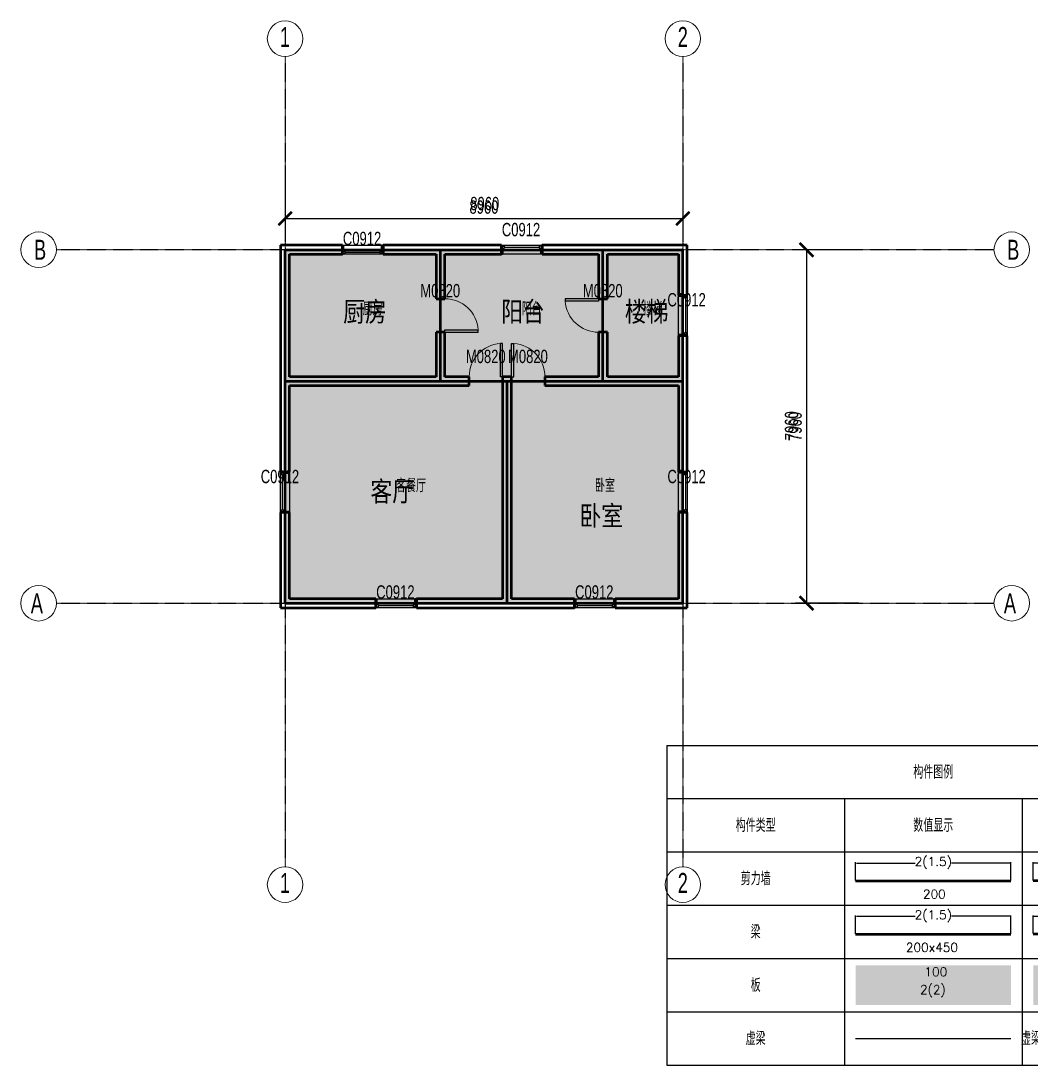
# Model space of a CAD drawing. Header units: millimetres. Extents: x -10775 to 97554, y -20484 to 9827.
# Drawn here: x -10775 to 11980, y -13686 to 9827 of the extents above; entities that cross this region are included whole.
import ezdxf

# ---------------------------------------------------------------- set-up
doc = ezdxf.new("R2010")
doc.units = ezdxf.units.MM
doc.linetypes.add('轴网线', pattern=[22.24, 12.7, -3.18, 3.18, -3.18])
for name, color, linetype, lineweight in [('A-ANNO-DIMS', 211, 'Continuous', 13), ('A-ANNO-DIMS-100', 211, 'Continuous', 13), ('A-AREA-IDEN', 2, 'Continuous', 13), ('A-DOOR', 31, 'Continuous', 13), ('A-DOOR-IDEN', 31, 'Continuous', 13), ('A-GLAZ', 151, 'Continuous', 13), ('A-GLAZ-IDEN', 152, 'Continuous', 13), ('A-WALL', 113, 'Continuous', 13), ('GANIO_BEAM', 5, 'Continuous', 50), ('GANIO_SHEARWALL', 1, 'Continuous', 50), ('GANIO_SPACE', 3, 'Continuous', 50), ('GANIO_WALL', 2, 'Continuous', 50), ('GANIO_WinDoor', 4, 'Continuous', 50), ('S-GRID', 1, 'Continuous', 13), ('S-GRID-IDEN', 1, 'Continuous', 13)]:
    doc.layers.add(name, color=color, linetype=linetype, lineweight=lineweight)
for name, color, linetype in [('GANIO_BUILDING_GRAY', 9, 'Continuous'), ('GANIO_DUMMY_BEAM', 150, 'Continuous'), ('GANIO_LEGEND', 7, 'Continuous'), ('GANIO_SPACE_HATCH', 7, 'Continuous'), ('GANIO_Text', 3, 'Continuous')]:
    doc.layers.add(name, color=color, linetype=linetype)
doc.styles.add('AIstructureText', font='txt.shx', dxfattribs={"bigfont": 'gbcbig.shx'})
doc.styles.add('Microsoft Sans Serif', font='micross.ttf', dxfattribs={"width": 0.65, "height": 450})
doc.styles.add('Microsoft Sans Serif_1', font='micross.ttf', dxfattribs={"width": 0.7, "height": 300})
doc.styles.add('微软雅黑', font='', dxfattribs={"width": 0.8, "height": 450})
doc.styles.get('微软雅黑').set_extended_font_data('Microsoft YaHei')
doc.dimstyles.new('AIstructureDimStyle', dxfattribs={"dimtxt": 2, "dimasz": 0.18, "dimexe": 0.18, "dimexo": 0.0625, "dimgap": 0.09, "dimtad": 0, "dimtih": 1, "dimtoh": 1, "dimdec": 4, "dimzin": 0, "dimdsep": 46, "dimtxsty": 'AIstructureText', "dimcen": 0.09, "dimadec": 0, "dimazin": 0, "dimtfac": 1, "dimtdec": 4, "dimtofl": 0, "dimtmove": 0, "dimatfit": 3, "dimfxl": 1, "dimtolj": 1, "dimtzin": 0, "dimarcsym": 0})
doc.dimstyles.new('对角线_-_3mm_RomanD', dxfattribs={"dimscale": 304.8, "dimtxt": 303.471238, "dimasz": 0.984252, "dimexe": 0.82021, "dimexo": 0.0625, "dimgap": 0.328084, "dimtad": 1, "dimdec": 0, "dimzin": 0, "dimdsep": 46, "dimtxsty": 'Microsoft Sans Serif_1', "dimblk1": 'OBLIQUE', "dimblk2": 'OBLIQUE', "dimsah": 1, "dimcen": 0.09, "dimazin": 0, "dimtfac": 1, "dimtdec": 4, "dimtix": 1, "dimtmove": 0, "dimatfit": 3, "dimfxl": 3.937008, "dimfxlon": 1, "dimtvp": 1, "dimtolj": 1, "dimtzin": 0, "dimarcsym": 2})

# ---------------------------------------------------------------- blocks, each defined once
blk = doc.blocks.new('单扇 - 与墙齐 - 750 x 2000mm-334749-标高 1')
at = {"layer": 'A-DOOR', "lineweight": 25}
for p, q in [((324, 100), (324, 850)), ((375, 850), (324, 850)), ((375, 100), (375, 850)), ((375, 100), (324, 100))]:
    blk.add_line(p, q, dxfattribs=at)
at = {"layer": 'A-DOOR'}
blk.add_arc((375, 100), 752, 93.8903, 180, dxfattribs=at)
blk = doc.blocks.new('单扇 - 与墙齐 - 750 x 2000mm-336981-标高 1')
at = {"layer": 'A-DOOR', "lineweight": 25}
for p, q in [((324, -100), (324, -850)), ((375, -100), (324, -100)), ((375, -100), (375, -850)), ((375, -850), (324, -850))]:
    blk.add_line(p, q, dxfattribs=at)
at = {"layer": 'A-DOOR'}
blk.add_arc((375, -100), 752, 180, 266.1097, dxfattribs=at)
blk = doc.blocks.new('固定 - 0915 x 1220mm-335013-标高 1')
at = {"layer": 'A-GLAZ', "lineweight": 25}
for p, q in [((-457.5, 113), (-438.5, 113)), ((-438.5, 113), (-438.5, 50)), ((-438.5, 94), (-394.5, 94)), ((-438.5, 50), (-394.5, 50)), ((-425.5, 50), (-425.5, -87)), ((-394.5, 94), (-394.5, 50)), ((-394.5, 72), (394.5, 72)), ((394.5, 94), (394.5, 50)), ((438.5, 94), (394.5, 94)), ((394.5, 50), (438.5, 50)), ((425.5, 50), (425.5, -87)), ((438.5, 113), (438.5, 50)), ((456.4, 113), (438.5, 113)), ((-457.5, -87), (-425.5, -87)), ((457.5, -87), (425.5, -87))]:
    blk.add_line(p, q, dxfattribs=at)
blk = doc.blocks.new('轴网 - 宽度系数 0_65-155799-标高 1')
at = {"layer": 'S-GRID-IDEN'}
blk.add_circle((0, 0), 4, dxfattribs=at)
blk = doc.blocks.new('DIMBLOCK1-标高 1')
at = {"layer": 'A-ANNO-DIMS-100', "transparency": 16777216}
for p, q in [((-4824, 6578), (-4824, 5128)), ((-4824, 5378), (-4824, 6578)), ((4136, 6578), (4136, 5128)), ((4136, 5378), (4136, 6578)), ((-4824, 5378), (4136, 5378))]:
    blk.add_line(p, q, dxfattribs=at)
at = {"layer": 'A-ANNO-DIMS-100', "lineweight": 50, "transparency": 16777216}
for p, q in [((-4824, 5378), (-4674, 5528)), ((4136, 5378), (4286, 5528)), ((-4824, 5378), (-4974, 5228)), ((4136, 5378), (3986, 5228))]:
    blk.add_line(p, q, dxfattribs=at)
at = {"layer": 'A-ANNO-DIMS-100', "color": 0, "transparency": 16777216, "insert": (-652, 5864), "char_height": 300, "width": 739.89, "attachment_point": 1, "line_spacing_factor": 0.944133, "style": 'Microsoft Sans Serif_1'}
blk.add_mtext('8960', dxfattribs=at)
blk = doc.blocks.new('_Oblique')
at = {"color": 0, "linetype": 'ByBlock', "lineweight": -2}
blk.add_line((-0.5, -0.5), (0.5, 0.5), dxfattribs=at)
blk = doc.blocks.new('DIMBLOCK2-标高 1')
at = {"layer": 'A-ANNO-DIMS-100', "lineweight": 50, "transparency": 16777216}
for p, q in [((6920, 4674), (6770, 4824)), ((6920, 4674), (7070, 4524)), ((6920, -3286), (6770, -3136)), ((6920, -3286), (7070, -3436))]:
    blk.add_line(p, q, dxfattribs=at)
at = {"layer": 'A-ANNO-DIMS-100', "transparency": 16777216}
for p, q in [((8120, 4674), (6670, 4674)), ((6920, 4674), (6920, -3286)), ((6920, 4674), (8120, 4674)), ((8120, -3286), (6670, -3286)), ((6920, -3286), (8120, -3286))]:
    blk.add_line(p, q, dxfattribs=at)
at = {"layer": 'A-ANNO-DIMS-100', "color": 0, "transparency": 16777216, "insert": (6433, 386), "char_height": 300, "width": 739.89, "attachment_point": 1, "rotation": 90, "line_spacing_factor": 0.944133, "style": 'Microsoft Sans Serif_1'}
blk.add_mtext('7960', dxfattribs=at)
blk = doc.blocks.new('*D8')
at = {"layer": 'Defpoints', "color": 0, "transparency": 16777216}
for p in [(-4824, 6578), (4136, 6578), (4136, 5378)]:
    blk.add_point(p, dxfattribs=at)
at = {"layer": 'GANIO_BUILDING_GRAY', "color": 0, "lineweight": -2, "transparency": 16777216}
for p, q in [((-4824, 6559), (-4824, 5128)), ((4136, 6559), (4136, 5128)), ((-4824, 5378), (4136, 5378))]:
    blk.add_line(p, q, dxfattribs=at)
at = {"layer": 'GANIO_BUILDING_GRAY', "color": 0, "lineweight": -2, "transparency": 16777216, "xscale": 299.9999999999999, "yscale": 299.9999999999999, "zscale": 299.9999999999999, "rotation": 180}
blk.add_blockref('_Oblique', (-4824, 5378), dxfattribs=at)
at = {"layer": 'GANIO_BUILDING_GRAY', "color": 0, "lineweight": -2, "transparency": 16777216, "xscale": 299.9999999999999, "yscale": 299.9999999999999, "zscale": 299.9999999999999}
blk.add_blockref('_Oblique', (4136, 5378), dxfattribs=at)
at = {"layer": 'GANIO_BUILDING_GRAY', "color": 0, "transparency": 16777216, "insert": (-344, 5633), "char_height": 300, "width": 739.89, "attachment_point": 5, "style": 'Microsoft Sans Serif_1'}
blk.add_mtext('\\A1;8960', dxfattribs=at)
blk = doc.blocks.new('*D9')
at = {"layer": 'Defpoints', "color": 0, "transparency": 16777216}
for p in [(8120, 4674), (6920, -3286), (8120, -3286)]:
    blk.add_point(p, dxfattribs=at)
at = {"layer": 'GANIO_BUILDING_GRAY', "color": 0, "lineweight": -2, "transparency": 16777216}
for p, q in [((8101, 4674), (6670, 4674)), ((6920, 4674), (6920, -3286)), ((8101, -3286), (6670, -3286))]:
    blk.add_line(p, q, dxfattribs=at)
at = {"layer": 'GANIO_BUILDING_GRAY', "color": 0, "lineweight": -2, "transparency": 16777216, "xscale": 299.9999999999999, "yscale": 299.9999999999999, "zscale": 299.9999999999999}
for p, rotation in [((6920, 4674), 90), ((6920, -3286), 270)]:
    blk.add_blockref('_Oblique', p, dxfattribs=dict(at, rotation=rotation))
at = {"layer": 'GANIO_BUILDING_GRAY', "color": 0, "transparency": 16777216, "insert": (6665, 694), "char_height": 300, "width": 739.89, "attachment_point": 5, "rotation": 90, "style": 'Microsoft Sans Serif_1'}
blk.add_mtext('\\A1;7960', dxfattribs=at)
blk = doc.blocks.new('AIstructureSpace202604241000062260')
at = {"layer": 'GANIO_SPACE_HATCH', "transparency": 33554512}
blk.add_hatch(color=8, dxfattribs=at).paths.add_polyline_path([(-4824, 4674), (-1324, 4674), (-1324, 3569), (-1324, 2819), (-1324, 1714), (-4824, 1714)])
at = {"layer": 'GANIO_SPACE', "color": 3, "lineweight": 50, "const_width": 1}
blk.add_lwpolyline([(-4824, 4674), (-1324, 4674), (-1324, 3569), (-1324, 2819), (-1324, 1714), (-4824, 1714)], close=True, dxfattribs=at)
at = {"layer": 'GANIO_Text', "color": 3, "style": 'AIstructureText'}
blk.add_text('厨房', height=300, dxfattribs=at).set_placement((-3074, 3194))
blk = doc.blocks.new('AIstructureSpace202604241000069781')
at = {"layer": 'GANIO_SPACE_HATCH', "transparency": 33554512}
blk.add_hatch(color=8, dxfattribs=at).paths.add_polyline_path([(-1324, 4674), (2336, 4674), (2336, 3569), (2336, 2819), (2336, 1714), (1026, 1714), (176, 1714), (-674, 1714), (-1324, 1714), (-1324, 2819), (-1324, 3569)])
at = {"layer": 'GANIO_SPACE', "color": 3, "lineweight": 50, "const_width": 1}
blk.add_lwpolyline([(-1324, 4674), (2336, 4674), (2336, 3569), (2336, 2819), (2336, 1714), (1026, 1714), (176, 1714), (-674, 1714), (-1324, 1714), (-1324, 2819), (-1324, 3569)], close=True, dxfattribs=at)
at = {"layer": 'GANIO_Text', "color": 3, "style": 'AIstructureText'}
blk.add_text('阳台', height=300, dxfattribs=at).set_placement((506, 3194))
blk = doc.blocks.new('AIstructureSpace202604241000069782')
at = {"layer": 'GANIO_SPACE_HATCH', "transparency": 33554512}
blk.add_hatch(color=8, dxfattribs=at).paths.add_polyline_path([(2336, 4674), (4136, 4674), (4136, 1714), (2336, 1714), (2336, 2819), (2336, 3569)])
at = {"layer": 'GANIO_SPACE', "color": 3, "lineweight": 50, "const_width": 1}
blk.add_lwpolyline([(2336, 4674), (4136, 4674), (4136, 1714), (2336, 1714), (2336, 2819), (2336, 3569)], close=True, dxfattribs=at)
at = {"layer": 'GANIO_Text', "color": 3, "style": 'AIstructureText'}
blk.add_text('楼梯', height=300, dxfattribs=at).set_placement((3236, 3194))
blk = doc.blocks.new('AIstructureSpace202604241000069783')
at = {"layer": 'GANIO_SPACE_HATCH', "transparency": 33554512}
blk.add_hatch(color=8, dxfattribs=at).paths.add_polyline_path([(1026, 1714), (2336, 1714), (4136, 1714), (4136, -3286), (176, -3286), (176, 1714)])
at = {"layer": 'GANIO_SPACE', "color": 3, "lineweight": 50, "const_width": 1}
blk.add_lwpolyline([(1026, 1714), (2336, 1714), (4136, 1714), (4136, -3286), (176, -3286), (176, 1714)], close=True, dxfattribs=at)
at = {"layer": 'GANIO_Text', "color": 3, "style": 'AIstructureText'}
blk.add_text('卧室', height=300, dxfattribs=at).set_placement((2156, -786))
blk = doc.blocks.new('AIstructureSpace202604241000069784')
at = {"layer": 'GANIO_SPACE_HATCH', "transparency": 33554512}
blk.add_hatch(color=8, dxfattribs=at).paths.add_polyline_path([(-4824, 1714), (-1324, 1714), (-674, 1714), (176, 1714), (176, -3286), (-4824, -3286)])
at = {"layer": 'GANIO_SPACE', "color": 3, "lineweight": 50, "const_width": 1}
blk.add_lwpolyline([(-4824, 1714), (-1324, 1714), (-674, 1714), (176, 1714), (176, -3286), (-4824, -3286)], close=True, dxfattribs=at)
at = {"layer": 'GANIO_Text', "color": 3, "style": 'AIstructureText'}
blk.add_text('客餐厅', height=300, dxfattribs=at).set_placement((-2324, -786))
blk = doc.blocks.new('*D28')
at = {"layer": 'Defpoints', "color": 0, "transparency": 16777216}
for p in [(13776.101, -6085.576), (10276.101, -6485.576), (13776.101, -6485.576)]:
    blk.add_point(p, dxfattribs=at)
at = {"layer": 'GANIO_LEGEND', "color": 0, "lineweight": -2, "transparency": 16777216}
for p, q in [((10276.101, -6479.326), (10276.101, -6067.576)), ((10294.101, -6085.576), (11617.101, -6085.576)), ((13758.101, -6085.576), (12435.101, -6085.576)), ((13776.101, -6479.326), (13776.101, -6067.576))]:
    blk.add_line(p, q, dxfattribs=at)
at = {"layer": 'GANIO_LEGEND', "color": 0, "transparency": 16777216}
for points in [[(10294.101, -6082.576), (10294.101, -6088.576), (10276.101, -6085.576)], [(13758.101, -6082.576), (13758.101, -6088.576), (13776.101, -6085.576)]]:
    blk.add_solid(points, dxfattribs=at)
at = {"layer": 'GANIO_LEGEND', "color": 0, "transparency": 16777216, "insert": (12026.101, -6085.576), "char_height": 200, "attachment_point": 5, "style": 'AIstructureText'}
blk.add_mtext('\\A1;2(1.5)', dxfattribs=at)
blk = doc.blocks.new('*D29')
at = {"layer": 'Defpoints', "color": 0, "transparency": 16777216}
for p in [(13776, -6086), (10276, -6486), (13776, -6486)]:
    blk.add_point(p, dxfattribs=at)
at = {"layer": 'GANIO_LEGEND', "color": 0, "lineweight": -2, "transparency": 16777216}
for p, q in [((10276, -6479), (10276, -6068)), ((10294, -6086), (10833, -6086)), ((13758, -6086), (13220, -6086)), ((13776, -6479), (13776, -6068))]:
    blk.add_line(p, q, dxfattribs=at)
at = {"layer": 'GANIO_LEGEND', "color": 0, "transparency": 16777216}
for points in [[(10294, -6083), (10294, -6089), (10276, -6086)], [(13758, -6083), (13758, -6089), (13776, -6086)]]:
    blk.add_solid(points, dxfattribs=at)
at = {"layer": 'GANIO_LEGEND', "color": 0, "transparency": 16777216, "insert": (12026, -6086), "char_height": 200, "attachment_point": 5, "style": 'AIstructureText'}
blk.add_mtext('\\A1;恒载kN/m(活载kN/m)', dxfattribs=at)
blk = doc.blocks.new('*D30')
at = {"layer": 'Defpoints', "color": 0, "transparency": 16777216}
for p in [(13776.101, -7285.576), (10276.101, -7685.576), (13776.101, -7685.576)]:
    blk.add_point(p, dxfattribs=at)
at = {"layer": 'GANIO_LEGEND', "color": 0, "lineweight": -2, "transparency": 16777216}
for p, q in [((10276.101, -7679.326), (10276.101, -7267.576)), ((10294.101, -7285.576), (11617.101, -7285.576)), ((13758.101, -7285.576), (12435.101, -7285.576)), ((13776.101, -7679.326), (13776.101, -7267.576))]:
    blk.add_line(p, q, dxfattribs=at)
at = {"layer": 'GANIO_LEGEND', "color": 0, "transparency": 16777216}
for points in [[(10294.101, -7282.576), (10294.101, -7288.576), (10276.101, -7285.576)], [(13758.101, -7282.576), (13758.101, -7288.576), (13776.101, -7285.576)]]:
    blk.add_solid(points, dxfattribs=at)
at = {"layer": 'GANIO_LEGEND', "color": 0, "transparency": 16777216, "insert": (12026.101, -7285.576), "char_height": 200, "attachment_point": 5, "style": 'AIstructureText'}
blk.add_mtext('\\A1;2(1.5)', dxfattribs=at)
blk = doc.blocks.new('*D31')
at = {"layer": 'Defpoints', "color": 0, "transparency": 16777216}
for p in [(13776, -7286), (10276, -7686), (13776, -7686)]:
    blk.add_point(p, dxfattribs=at)
at = {"layer": 'GANIO_LEGEND', "color": 0, "lineweight": -2, "transparency": 16777216}
for p, q in [((10276, -7679), (10276, -7268)), ((10294, -7286), (10833, -7286)), ((13758, -7286), (13220, -7286)), ((13776, -7679), (13776, -7268))]:
    blk.add_line(p, q, dxfattribs=at)
at = {"layer": 'GANIO_LEGEND', "color": 0, "transparency": 16777216}
for points in [[(10294, -7283), (10294, -7289), (10276, -7286)], [(13758, -7283), (13758, -7289), (13776, -7286)]]:
    blk.add_solid(points, dxfattribs=at)
at = {"layer": 'GANIO_LEGEND', "color": 0, "transparency": 16777216, "insert": (12026, -7286), "char_height": 200, "attachment_point": 5, "style": 'AIstructureText'}
blk.add_mtext('\\A1;恒载kN/m(活载kN/m)', dxfattribs=at)
blk = doc.blocks.new('AIstructureGAN2026042410032578300table382382382382235')
at = {"layer": 'GANIO_LEGEND', "transparency": 33554512}
blk.add_hatch(color=6, dxfattribs=at).paths.add_polyline_path([(10276.101, -8385.576), (10276.101, -9285.576), (13776.101, -9285.576), (13776.101, -8385.576)], flags=16)
at = {"layer": 'GANIO_LEGEND', "color": 7, "style": 'AIstructureText'}
for s, p in [('100', (11826.101, -8635.576)), ('2(2)', (11726.101, -9035.576))]:
    blk.add_text(s, height=200, dxfattribs=at).set_placement(p)
blk = doc.blocks.new('AIstructureGAN2026042410032578300table382382382382235235')
at = {"layer": 'GANIO_LEGEND', "transparency": 33554512}
blk.add_hatch(color=6, dxfattribs=at).paths.add_polyline_path([(10276, -8386), (10276, -9286), (13776, -9286), (13776, -8386)], flags=16)
at = {"layer": 'GANIO_LEGEND', "color": 7, "style": 'AIstructureText'}
for s, p in [('板厚', (11892, -8636)), ('恒载kN/m2(活载kN/m2)', (10635, -9036))]:
    blk.add_text(s, height=200, dxfattribs=at).set_placement(p)
blk = doc.blocks.new('AIstructureGAN2026042410032578300table382382382382235235235')
at = {"layer": 'GANIO_DUMMY_BEAM'}
blk.add_line((10276.101, -10485.576), (13776.101, -10485.576), dxfattribs=at)
blk = doc.blocks.new('AIstructureGAN2026042410032578300table382')
at = {"layer": 'GANIO_SHEARWALL'}
blk.add_line((10276.101, -6485.576), (13776.101, -6485.576), dxfattribs=at)
at = {"layer": 'GANIO_LEGEND', "color": 7, "style": 'AIstructureText'}
blk.add_text('200', height=200, dxfattribs=at).set_placement((11792.76767, -6885.576))
at = {"layer": 'GANIO_LEGEND', "color": 7}
dim = blk.add_linear_dim(base=(13776.101, -6085.576), p1=(10276.101, -6485.576), p2=(13776.101, -6485.576), text='2(1.5)', dimstyle='AIstructureDimStyle', override={"dimscale": 100, "dimtxt": 2}, dxfattribs=at)
dim.commit()
dim.dimension.update_dxf_attribs({"geometry": '*D28', "text_midpoint": (12026.101, -6085.576), "dimtype": 160})
blk = doc.blocks.new('AIstructureGAN2026042410032578300table382382')
at = {"layer": 'GANIO_SHEARWALL'}
blk.add_line((10276.101, -6485.576), (13776.101, -6485.576), dxfattribs=at)
at = {"layer": 'GANIO_LEGEND', "color": 7, "style": 'AIstructureText'}
blk.add_text('墙厚', height=200, dxfattribs=at).set_placement((11891.54218, -6885.576))
at = {"layer": 'GANIO_LEGEND', "color": 7}
dim = blk.add_linear_dim(base=(13776.101, -6085.576), p1=(10276.101, -6485.576), p2=(13776.101, -6485.576), text='恒载kN/m(活载kN/m)', dimstyle='AIstructureDimStyle', override={"dimscale": 100, "dimtxt": 2}, dxfattribs=at)
dim.commit()
dim.dimension.update_dxf_attribs({"geometry": '*D29', "text_midpoint": (12026.101, -6085.576), "dimtype": 160})
blk = doc.blocks.new('AIstructureGAN2026042410032578300table382382382')
at = {"layer": 'GANIO_BEAM'}
blk.add_line((10276.101, -7685.576), (13776.101, -7685.576), dxfattribs=at)
at = {"layer": 'GANIO_LEGEND', "color": 7, "style": 'AIstructureText'}
blk.add_text('200x450', height=200, dxfattribs=at).set_placement((11409.43433, -8085.576))
at = {"layer": 'GANIO_LEGEND', "color": 7}
dim = blk.add_linear_dim(base=(13776.101, -7285.576), p1=(10276.101, -7685.576), p2=(13776.101, -7685.576), text='2(1.5)', dimstyle='AIstructureDimStyle', override={"dimscale": 100, "dimtxt": 2}, dxfattribs=at)
dim.commit()
dim.dimension.update_dxf_attribs({"geometry": '*D30', "text_midpoint": (12026.101, -7285.576), "dimtype": 160})
blk = doc.blocks.new('AIstructureGAN2026042410032578300table382382382382')
at = {"layer": 'GANIO_BEAM'}
blk.add_line((10276.101, -7685.576), (13776.101, -7685.576), dxfattribs=at)
at = {"layer": 'GANIO_LEGEND', "color": 7, "style": 'AIstructureText'}
blk.add_text('梁宽x梁高', height=200, dxfattribs=at).set_placement((11647.05688, -8085.576))
at = {"layer": 'GANIO_LEGEND', "color": 7}
dim = blk.add_linear_dim(base=(13776.101, -7285.576), p1=(10276.101, -7685.576), p2=(13776.101, -7685.576), text='恒载kN/m(活载kN/m)', dimstyle='AIstructureDimStyle', override={"dimscale": 100, "dimtxt": 2}, dxfattribs=at)
dim.commit()
dim.dimension.update_dxf_attribs({"geometry": '*D31', "text_midpoint": (12026.101, -7285.576), "dimtype": 160})
blk = doc.blocks.new('*T32')
at = {"layer": 'GANIO_LEGEND', "color": 0, "linetype": 'ByBlock', "lineweight": -2, "transparency": 16777216}
for p, q in [((0, 0), (12000, 0)), ((0, 0), (0, -7200)), ((12000, 0), (12000, -7200)), ((0, -1200), (12000, -1200)), ((4000, -1200), (4000, -7200)), ((8000, -1200), (8000, -7200)), ((0, -2400), (12000, -2400)), ((0, -3600), (12000, -3600)), ((0, -4800), (12000, -4800)), ((0, -6000), (12000, -6000)), ((0, -7200), (12000, -7200))]:
    blk.add_line(p, q, dxfattribs=at)
at = {"layer": 'GANIO_LEGEND', "color": 0, "transparency": 16777216}
for name, p in [('AIstructureGAN2026042410032578300table382', (-6026, 3436)), ('AIstructureGAN2026042410032578300table382382', (-2026, 3439)), ('AIstructureGAN2026042410032578300table382382382', (-6026, 3436)), ('AIstructureGAN2026042410032578300table382382382382', (-2026, 3439)), ('AIstructureGAN2026042410032578300table382382382382235', (-6026, 3436)), ('AIstructureGAN2026042410032578300table382382382382235235', (-2026, 3436)), ('AIstructureGAN2026042410032578300table382382382382235235235', (-6026, 3886))]:
    blk.add_blockref(name, p, dxfattribs=at)
at = {"layer": 'GANIO_LEGEND', "color": 0, "transparency": 16777216, "char_height": 300, "attachment_point": 5, "style": 'AIstructureText'}
for s, insert, width in [('构件图例', (6000, -600), 11999.88), ('构件类型', (2000, -1800), 3999.88), ('数值显示', (6000, -1800), 3999.88), ('数值说明', (10000, -1800), 3999.88), ('剪力墙', (2000, -3000), 3999.88), ('梁', (2000, -4200), 3999.88), ('板', (2000, -5400), 3999.88), ('虚梁', (2000, -6600), 3999.88), ('虚梁仅用于分割楼板，无实际尺寸、荷载', (10000, -6600), 3999.88)]:
    blk.add_mtext(s, dxfattribs=dict(at, insert=insert, width=width))

msp = doc.modelspace()

# ---------------------------------------------------------------- linework, layer by layer
at = {"layer": 'A-WALL', "color": 7, "lineweight": 50}
for p, q in [((-3531.4, 4774.4), (-4923.9, 4774.4)), ((-4923.9, 4774.4), (-4923.9, -328.1)), ((-3531.4, 4574.4), (-3531.4, 4774.4)), ((48.6, 4774.4), (-2616.4, 4774.4)), ((-2616.4, 4774.4), (-2616.4, 4574.4)), ((48.6, 4574.4), (48.6, 4774.4)), ((4236.1, 4774.4), (963.6, 4774.4)), ((963.6, 4774.4), (963.6, 4574.4)), ((4236.1, 3651.9), (4236.1, 4774.4)), ((-4723.9, 4574.4), (-3531.4, 4574.4)), ((-4723.9, 1814.4), (-4723.9, 4574.4)), ((-2616.4, 4574.4), (-1423.9, 4574.4)), ((-1423.9, 4574.4), (-1423.9, 3569.4)), ((-1223.9, 4574.4), (48.6, 4574.4)), ((-1223.9, 3569.4), (-1223.9, 4574.4)), ((963.6, 4574.4), (2236.1, 4574.4)), ((2236.1, 4574.4), (2236.1, 3569.4)), ((2436.1, 4574.4), (4036.1, 4574.4)), ((2436.1, 3569.4), (2436.1, 4574.4)), ((4036.1, 4574.4), (4036.1, 3651.9)), ((-1423.9, 3569.4), (-1223.9, 3569.4)), ((2236.1, 3569.4), (2436.1, 3569.4)), ((4036.1, 3651.9), (4236.1, 3651.9)), ((-1423.9, 2819.4), (-1423.9, 1814.4)), ((-1223.9, 2819.4), (-1423.9, 2819.4)), ((-1223.9, 1814.4), (-1223.9, 2819.4)), ((2236.1, 2819.4), (2236.1, 1814.4)), ((2436.1, 2819.4), (2236.1, 2819.4)), ((2436.1, 1814.4), (2436.1, 2819.4)), ((4236.1, 2736.9), (4036.1, 2736.9)), ((4036.1, 2736.9), (4036.1, 1814.4)), ((4236.1, -328.1), (4236.1, 2736.9)), ((-1423.9, 1814.4), (-4723.9, 1814.4)), ((-673.9, 1814.4), (-1223.9, 1814.4)), ((-673.9, 1614.4), (-673.9, 1814.4)), ((276.1, 1814.4), (76.1, 1814.4)), ((76.1, 1814.4), (76.1, -3185.6)), ((276.1, -3185.6), (276.1, 1814.4)), ((2236.1, 1814.4), (1026.1, 1814.4)), ((1026.1, 1814.4), (1026.1, 1614.4)), ((4036.1, 1814.4), (2436.1, 1814.4)), ((-4723.9, -328.1), (-4723.9, 1614.4)), ((-4723.9, 1614.4), (-673.9, 1614.4)), ((1026.1, 1614.4), (4036.1, 1614.4)), ((4036.1, 1614.4), (4036.1, -328.1)), ((-4923.9, -328.1), (-4723.9, -328.1)), ((4036.1, -328.1), (4236.1, -328.1)), ((-4723.9, -1243.1), (-4923.9, -1243.1)), ((-4923.9, -1243.1), (-4923.9, -3385.6)), ((-4723.9, -3185.6), (-4723.9, -1243.1)), ((4236.1, -1243.1), (4036.1, -1243.1)), ((4036.1, -1243.1), (4036.1, -3185.6)), ((4236.1, -3385.6), (4236.1, -1243.1)), ((-2781.4, -3185.6), (-4723.9, -3185.6)), ((-2781.4, -3385.6), (-2781.4, -3185.6)), ((76.1, -3185.6), (-1866.4, -3185.6)), ((-1866.4, -3185.6), (-1866.4, -3385.6)), ((1698.6, -3185.6), (276.1, -3185.6)), ((1698.6, -3385.6), (1698.6, -3185.6)), ((4036.1, -3185.6), (2613.6, -3185.6)), ((2613.6, -3185.6), (2613.6, -3385.6)), ((-4923.9, -3385.6), (-2781.4, -3385.6)), ((-1866.4, -3385.6), (1698.6, -3385.6)), ((2613.6, -3385.6), (4236.1, -3385.6))]:
    msp.add_line(p, q, dxfattribs=at)
at = {"layer": 'A-WALL'}
for p, q in [((-3531.4, 4774.4), (-2616.4, 4774.4)), ((48.6, 4774.4), (963.6, 4774.4)), ((-2616.4, 4574.4), (-3531.4, 4574.4)), ((963.6, 4574.4), (48.6, 4574.4)), ((4036.1, 2736.9), (4036.1, 3651.9)), ((4236.1, 3651.9), (4236.1, 2736.9)), ((-4923.9, -1243.1), (-4923.9, -328.1)), ((-4723.9, -328.1), (-4723.9, -1243.1)), ((4036.1, -1243.1), (4036.1, -328.1)), ((4236.1, -328.1), (4236.1, -1243.1)), ((-2781.4, -3185.6), (-1866.4, -3185.6)), ((1698.6, -3185.6), (2613.6, -3185.6)), ((-1866.4, -3385.6), (-2781.4, -3385.6)), ((2613.6, -3385.6), (1698.6, -3385.6))]:
    msp.add_line(p, q, dxfattribs=at)
at = {"layer": 'GANIO_BUILDING_GRAY', "color": 0, "linetype": '轴网线'}
for p, q in [((-4823.9, 9027.4), (-4823.9, -9221.3)), ((4136.1, 9027.4), (4136.1, -9221.3)), ((11143.7, 4674.4), (-9974.8, 4674.4)), ((-9974.8, -3285.6), (11143.7, -3285.6))]:
    msp.add_line(p, q, dxfattribs=at)
at = {"layer": 'GANIO_BUILDING_GRAY', "color": 0, "lineweight": 50}
for p, q in [((-3531.4, 4774.4), (-4923.9, 4774.4)), ((-4923.9, 4774.4), (-4923.9, -328.1)), ((-3531.4, 4574.4), (-3531.4, 4774.4)), ((48.6, 4774.4), (-2616.4, 4774.4)), ((-2616.4, 4774.4), (-2616.4, 4574.4)), ((48.6, 4574.4), (48.6, 4774.4)), ((4236.1, 4774.4), (963.6, 4774.4)), ((963.6, 4774.4), (963.6, 4574.4)), ((4236.1, 3651.9), (4236.1, 4774.4)), ((-4723.9, 4574.4), (-3531.4, 4574.4)), ((-4723.9, 1814.4), (-4723.9, 4574.4)), ((-2616.4, 4574.4), (-1423.9, 4574.4)), ((-1423.9, 4574.4), (-1423.9, 3569.4)), ((-1223.9, 4574.4), (48.6, 4574.4)), ((-1223.9, 3569.4), (-1223.9, 4574.4)), ((963.6, 4574.4), (2236.1, 4574.4)), ((2236.1, 4574.4), (2236.1, 3569.4)), ((2436.1, 4574.4), (4036.1, 4574.4)), ((2436.1, 3569.4), (2436.1, 4574.4)), ((4036.1, 4574.4), (4036.1, 3651.9)), ((-1423.9, 3569.4), (-1223.9, 3569.4)), ((2236.1, 3569.4), (2436.1, 3569.4)), ((4036.1, 3651.9), (4236.1, 3651.9)), ((-1423.9, 2819.4), (-1423.9, 1814.4)), ((-1223.9, 2819.4), (-1423.9, 2819.4)), ((-1223.9, 1814.4), (-1223.9, 2819.4)), ((2236.1, 2819.4), (2236.1, 1814.4)), ((2436.1, 2819.4), (2236.1, 2819.4)), ((2436.1, 1814.4), (2436.1, 2819.4)), ((4236.1, 2736.9), (4036.1, 2736.9)), ((4036.1, 2736.9), (4036.1, 1814.4)), ((4236.1, -328.1), (4236.1, 2736.9)), ((-1423.9, 1814.4), (-4723.9, 1814.4)), ((-673.9, 1814.4), (-1223.9, 1814.4)), ((-673.9, 1614.4), (-673.9, 1814.4)), ((276.1, 1814.4), (76.1, 1814.4)), ((76.1, 1814.4), (76.1, -3185.6)), ((276.1, -3185.6), (276.1, 1814.4)), ((2236.1, 1814.4), (1026.1, 1814.4)), ((1026.1, 1814.4), (1026.1, 1614.4)), ((4036.1, 1814.4), (2436.1, 1814.4)), ((-4723.9, -328.1), (-4723.9, 1614.4)), ((-4723.9, 1614.4), (-673.9, 1614.4)), ((1026.1, 1614.4), (4036.1, 1614.4)), ((4036.1, 1614.4), (4036.1, -328.1)), ((-4923.9, -328.1), (-4723.9, -328.1)), ((4036.1, -328.1), (4236.1, -328.1)), ((-4723.9, -1243.1), (-4923.9, -1243.1)), ((-4923.9, -1243.1), (-4923.9, -3385.6)), ((-4723.9, -3185.6), (-4723.9, -1243.1)), ((4236.1, -1243.1), (4036.1, -1243.1)), ((4036.1, -1243.1), (4036.1, -3185.6)), ((4236.1, -3385.6), (4236.1, -1243.1)), ((-2781.4, -3185.6), (-4723.9, -3185.6)), ((-2781.4, -3385.6), (-2781.4, -3185.6)), ((76.1, -3185.6), (-1866.4, -3185.6)), ((-1866.4, -3185.6), (-1866.4, -3385.6)), ((1698.6, -3185.6), (276.1, -3185.6)), ((1698.6, -3385.6), (1698.6, -3185.6)), ((4036.1, -3185.6), (2613.6, -3185.6)), ((2613.6, -3185.6), (2613.6, -3385.6)), ((-4923.9, -3385.6), (-2781.4, -3385.6)), ((-1866.4, -3385.6), (1698.6, -3385.6)), ((2613.6, -3385.6), (4236.1, -3385.6))]:
    msp.add_line(p, q, dxfattribs=at)
at = {"layer": 'GANIO_BUILDING_GRAY', "color": 0}
for p, q in [((-3531.4, 4774.4), (-2616.4, 4774.4)), ((48.6, 4774.4), (963.6, 4774.4)), ((-2616.4, 4574.4), (-3531.4, 4574.4)), ((963.6, 4574.4), (48.6, 4574.4)), ((4036.1, 2736.9), (4036.1, 3651.9)), ((4236.1, 3651.9), (4236.1, 2736.9)), ((-4923.9, -1243.1), (-4923.9, -328.1)), ((-4723.9, -328.1), (-4723.9, -1243.1)), ((4036.1, -1243.1), (4036.1, -328.1)), ((4236.1, -328.1), (4236.1, -1243.1)), ((-2781.4, -3185.6), (-1866.4, -3185.6)), ((1698.6, -3185.6), (2613.6, -3185.6)), ((-1866.4, -3385.6), (-2781.4, -3385.6)), ((2613.6, -3385.6), (1698.6, -3385.6))]:
    msp.add_line(p, q, dxfattribs=at)
at = {"layer": 'GANIO_WALL', "color": 2, "lineweight": 50}
for p, q in [((-4823.9, 4674.4), (-1323.9, 4674.4)), ((-4823.9, 1714.4), (-4823.9, 4674.4)), ((-1323.9, 4674.4), (2336.1, 4674.4)), ((-1323.9, 3569.4), (-1323.9, 4674.4)), ((2336.1, 4674.4), (4136.1, 4674.4)), ((2336.1, 3569.4), (2336.1, 4674.4)), ((4136.1, 1714.4), (4136.1, 4674.4)), ((-1323.9, 1714.4), (-1323.9, 2819.4)), ((2336.1, 1714.4), (2336.1, 2819.4)), ((-4823.9, 1714.4), (-1323.9, 1714.4)), ((-4823.9, -3285.6), (-4823.9, 1714.4)), ((-1323.9, 1714.4), (-673.9, 1714.4)), ((176.1, -3285.6), (176.1, 1714.4)), ((1026.1, 1714.4), (2336.1, 1714.4)), ((2336.1, 1714.4), (4136.1, 1714.4)), ((4136.1, -3285.6), (4136.1, 1714.4)), ((-4823.9, -3285.6), (176.1, -3285.6)), ((176.1, -3285.6), (4136.1, -3285.6))]:
    msp.add_line(p, q, dxfattribs=at)
at = {"layer": 'GANIO_WinDoor', "color": 4, "lineweight": 50}
for p, q in [((-1323.9, 2819.4), (-1323.9, 3569.4)), ((2336.1, 2819.4), (2336.1, 3569.4)), ((-673.9, 1714.4), (176.1, 1714.4)), ((176.1, 1714.4), (1026.1, 1714.4))]:
    msp.add_line(p, q, dxfattribs=at)
at = {"layer": 'S-GRID', "linetype": '轴网线'}
for p, q in [((-4823.9, 9027.4), (-4823.9, -9221.3)), ((4136.1, 9027.4), (4136.1, -9221.3)), ((11143.7, 4674.4), (-9974.8, 4674.4)), ((-9974.8, -3285.6), (11143.7, -3285.6))]:
    msp.add_line(p, q, dxfattribs=at)

# ---------------------------------------------------------------- block references
for name, p in [('AIstructureSpace202604241000062260', (0, 0)), ('AIstructureSpace202604241000069781', (0, 0)), ('AIstructureSpace202604241000069782', (0, 0)), ('AIstructureSpace202604241000069784', (0, 0)), ('AIstructureSpace202604241000069783', (0, 0)), ('*T32', (3776.1, -6485.6))]:
    msp.add_blockref(name, p)
at = {"layer": 'A-DOOR'}
for name, p, rotation in [('单扇 - 与墙齐 - 750 x 2000mm-334749-标高 1', (-1323.9, 3194.4), 269.9999999999999), ('单扇 - 与墙齐 - 750 x 2000mm-334749-标高 1', (2336.1, 3194.4), 89.99999999999991), ('单扇 - 与墙齐 - 750 x 2000mm-336981-标高 1', (651.1, 1714.4), 180)]:
    msp.add_blockref(name, p, dxfattribs=dict(at, rotation=rotation))
msp.add_blockref('单扇 - 与墙齐 - 750 x 2000mm-334749-标高 1', (-298.9, 1714.4), dxfattribs=at)
at = {"layer": 'A-GLAZ'}
for p, rotation in [((-3073.9, 4687.4), 180), ((4123.1, 3194.4), 269.9999999999999), ((-4810.9, -785.6), 89.99999999999991), ((4123.1, -785.6), 269.9999999999999), ((-2323.9, -3272.6), 180), ((2156.1, -3272.6), 180)]:
    msp.add_blockref('固定 - 0915 x 1220mm-335013-标高 1', p, dxfattribs=dict(at, rotation=rotation))
msp.add_blockref('固定 - 0915 x 1220mm-335013-标高 1', (506.1, 4661.4), dxfattribs=at)
at = {"layer": 'GANIO_BUILDING_GRAY', "color": 0, "xscale": 99.99999999999993, "yscale": 99.99999999999993, "zscale": 99.99999999999993}
for p, rotation in [((-4823.9, 9427.4), 180), ((4136.1, 9427.4), 180), ((-10374.8, 4674.4), 89.99999999999982), ((11543.7, 4674.4), 89.99999999999982), ((-10374.8, -3285.6), 269.9999999999994), ((11543.7, -3285.6), 269.9999999999994), ((-4823.9, -9621.3), 180), ((4136.1, -9621.3), 180)]:
    msp.add_blockref('轴网 - 宽度系数 0_65-155799-标高 1', p, dxfattribs=dict(at, rotation=rotation))
at = {"layer": 'GANIO_BUILDING_GRAY', "color": 0}
for name, p, rotation in [('固定 - 0915 x 1220mm-335013-标高 1', (-3073.9, 4687.4), 180), ('单扇 - 与墙齐 - 750 x 2000mm-334749-标高 1', (-1323.9, 3194.4), 269.9999999999999), ('单扇 - 与墙齐 - 750 x 2000mm-334749-标高 1', (2336.1, 3194.4), 89.99999999999991), ('固定 - 0915 x 1220mm-335013-标高 1', (4123.1, 3194.4), 269.9999999999999), ('单扇 - 与墙齐 - 750 x 2000mm-336981-标高 1', (651.1, 1714.4), 180), ('固定 - 0915 x 1220mm-335013-标高 1', (-4810.9, -785.6), 89.99999999999991), ('固定 - 0915 x 1220mm-335013-标高 1', (4123.1, -785.6), 269.9999999999999), ('固定 - 0915 x 1220mm-335013-标高 1', (-2323.9, -3272.6), 180), ('固定 - 0915 x 1220mm-335013-标高 1', (2156.1, -3272.6), 180)]:
    msp.add_blockref(name, p, dxfattribs=dict(at, rotation=rotation))
for name, p in [('固定 - 0915 x 1220mm-335013-标高 1', (506.1, 4661.4)), ('单扇 - 与墙齐 - 750 x 2000mm-334749-标高 1', (-298.9, 1714.4))]:
    msp.add_blockref(name, p, dxfattribs=at)
at = {"layer": 'S-GRID-IDEN', "xscale": 99.99999999999993, "yscale": 99.99999999999993, "zscale": 99.99999999999993}
for p, rotation in [((-4823.9, 9427.4), 180), ((4136.1, 9427.4), 180), ((-10374.8, 4674.4), 89.99999999999982), ((11543.7, 4674.4), 89.99999999999982), ((-10374.8, -3285.6), 269.9999999999994), ((11543.7, -3285.6), 269.9999999999994), ((-4823.9, -9621.3), 180), ((4136.1, -9621.3), 180)]:
    msp.add_blockref('轴网 - 宽度系数 0_65-155799-标高 1', p, dxfattribs=dict(at, rotation=rotation))

# ---------------------------------------------------------------- texts
at = {"layer": 'A-AREA-IDEN', "char_height": 450, "width": 1231.392, "attachment_point": 1, "style": '微软雅黑'}
for s, insert in [('厨房', (-3514.8, 3506.2)), ('阳台', (41.3, 3506.2)), ('楼梯', (2828.8, 3506.2)), ('客厅', (-2902, -541.8)), ('卧室', (1807.2, -1090.1))]:
    msp.add_mtext(s, dxfattribs=dict(at, insert=insert))
at = {"layer": 'A-DOOR-IDEN', "char_height": 300, "width": 1105.527, "attachment_point": 1, "style": 'Microsoft Sans Serif_1'}
for insert in [(-1777.1, 3902.6), (1882.9, 3902.6), (-752.1, 2422.6), (197.9, 2422.6)]:
    msp.add_mtext('M0820', dxfattribs=dict(at, insert=insert))
at = {"layer": 'A-GLAZ-IDEN', "char_height": 300, "width": 1066.244, "attachment_point": 1, "style": 'Microsoft Sans Serif_1'}
for insert in [(58.3, 5278.1), (-3521.7, 5078.1), (3788.3, 3698.1), (-5371.7, -281.9), (3788.3, -281.9), (-2771.7, -2881.9), (1708.3, -2881.9)]:
    msp.add_mtext('C0912', dxfattribs=dict(at, insert=insert))
at = {"layer": 'GANIO_BUILDING_GRAY', "color": 0, "attachment_point": 1}
for s, insert, char_height, width, style in [('\\fMicrosoft Sans Serif|b0|i0|c134|p34|;\\W.65;1', (-4939.2, 9689.7), 450, 276.181, 'Microsoft Sans Serif'), ('\\fMicrosoft Sans Serif|b0|i0|c134|p34|;\\W.65;2', (4020.8, 9689.7), 450, 276.181, 'Microsoft Sans Serif'), ('C0912', (58.3, 5278.1), 300, 1066.244, 'Microsoft Sans Serif_1'), ('C0912', (-3521.7, 5078.1), 300, 1066.244, 'Microsoft Sans Serif_1'), ('\\fMicrosoft Sans Serif|b0|i0|c134|p34|;\\W.65;B', (-10477.7, 4899.1), 450, 333.502, 'Microsoft Sans Serif'), ('\\fMicrosoft Sans Serif|b0|i0|c134|p34|;\\W.65;B', (11440.8, 4899.1), 450, 333.502, 'Microsoft Sans Serif'), ('M0820', (-1777.1, 3902.6), 300, 1105.527, 'Microsoft Sans Serif_1'), ('M0820', (1882.9, 3902.6), 300, 1105.527, 'Microsoft Sans Serif_1'), ('厨房', (-3514.8, 3506.2), 450, 1231.392, '微软雅黑'), ('阳台', (41.3, 3506.2), 450, 1231.392, '微软雅黑'), ('楼梯', (2828.8, 3506.2), 450, 1231.392, '微软雅黑'), ('C0912', (3788.3, 3698.1), 300, 1066.244, 'Microsoft Sans Serif_1'), ('M0820', (-752.1, 2422.6), 300, 1105.527, 'Microsoft Sans Serif_1'), ('M0820', (197.9, 2422.6), 300, 1105.527, 'Microsoft Sans Serif_1'), ('C0912', (-5371.7, -281.9), 300, 1066.244, 'Microsoft Sans Serif_1'), ('C0912', (3788.3, -281.9), 300, 1066.244, 'Microsoft Sans Serif_1'), ('客厅', (-2902, -541.8), 450, 1231.392, '微软雅黑'), ('卧室', (1807.2, -1090.1), 450, 1231.392, '微软雅黑'), ('C0912', (-2771.7, -2881.9), 300, 1066.244, 'Microsoft Sans Serif_1'), ('C0912', (1708.3, -2881.9), 300, 1066.244, 'Microsoft Sans Serif_1'), ('\\fMicrosoft Sans Serif|b0|i0|c134|p34|;\\W.65;A', (-10551.3, -3059.5), 450, 333.502, 'Microsoft Sans Serif'), ('\\fMicrosoft Sans Serif|b0|i0|c134|p34|;\\W.65;A', (11367.1, -3059.5), 450, 333.502, 'Microsoft Sans Serif'), ('\\fMicrosoft Sans Serif|b0|i0|c134|p34|;\\W.65;1', (-4939.2, -9359.1), 450, 276.181, 'Microsoft Sans Serif'), ('\\fMicrosoft Sans Serif|b0|i0|c134|p34|;\\W.65;2', (4020.8, -9359.1), 450, 276.181, 'Microsoft Sans Serif')]:
    msp.add_mtext(s, dxfattribs=dict(at, insert=insert, char_height=char_height, width=width, style=style))
at = {"layer": 'S-GRID-IDEN', "char_height": 450, "attachment_point": 1, "style": 'Microsoft Sans Serif'}
for s, insert, width in [('\\fMicrosoft Sans Serif|b0|i0|c134|p34|;\\W.65;1', (-4939.2, 9689.7), 276.181), ('\\fMicrosoft Sans Serif|b0|i0|c134|p34|;\\W.65;2', (4020.8, 9689.7), 276.181), ('\\fMicrosoft Sans Serif|b0|i0|c134|p34|;\\W.65;B', (-10477.7, 4899.1), 333.502), ('\\fMicrosoft Sans Serif|b0|i0|c134|p34|;\\W.65;B', (11440.8, 4899.1), 333.502), ('\\fMicrosoft Sans Serif|b0|i0|c134|p34|;\\W.65;A', (-10551.3, -3059.5), 333.502), ('\\fMicrosoft Sans Serif|b0|i0|c134|p34|;\\W.65;A', (11367.1, -3059.5), 333.502), ('\\fMicrosoft Sans Serif|b0|i0|c134|p34|;\\W.65;1', (-4939.2, -9359.1), 276.181), ('\\fMicrosoft Sans Serif|b0|i0|c134|p34|;\\W.65;2', (4020.8, -9359.1), 276.181)]:
    msp.add_mtext(s, dxfattribs=dict(at, insert=insert, width=width))

# ---------------------------------------------------------------- dimensions: what is measured, and where the dimension line sits
at = {"layer": 'A-ANNO-DIMS'}
dim = msp.add_linear_dim(base=(4136.1, 5377.7), p1=(-4823.9, 6577.7), p2=(4136.1, 6577.7), dimstyle='对角线_-_3mm_RomanD', override={"dimpost": '<>', "dimfxl": 8960}, dxfattribs=at)
dim.commit()
dim.dimension.update_dxf_attribs({"geometry": 'DIMBLOCK1-标高 1', "text_midpoint": (-343.9, 5632.8)})
dim = msp.add_linear_dim(base=(6920, -3285.6), p1=(8120, 4674.4), p2=(8120, -3285.6), angle=90, dimstyle='对角线_-_3mm_RomanD', override={"dimpost": '<>', "dimfxl": 7960}, dxfattribs=at)
dim.commit()
dim.dimension.update_dxf_attribs({"geometry": 'DIMBLOCK2-标高 1', "text_midpoint": (6664.9, 694.4)})
at = {"layer": 'GANIO_BUILDING_GRAY', "color": 0}
dim = msp.add_linear_dim(base=(4136.1, 5377.7), p1=(-4823.9, 6577.7), p2=(4136.1, 6577.7), dimstyle='对角线_-_3mm_RomanD', override={"dimpost": '<>', "dimfxl": 8960}, dxfattribs=at)
dim.commit()
dim.dimension.update_dxf_attribs({"geometry": '*D8', "text_midpoint": (-343.9, 5632.8)})
dim = msp.add_linear_dim(base=(6920, -3285.6), p1=(8120, 4674.4), p2=(8120, -3285.6), angle=90, dimstyle='对角线_-_3mm_RomanD', override={"dimpost": '<>', "dimfxl": 7960}, dxfattribs=at)
dim.commit()
dim.dimension.update_dxf_attribs({"geometry": '*D9', "text_midpoint": (6664.9, 694.4)})

doc.saveas('drawing.dxf')
